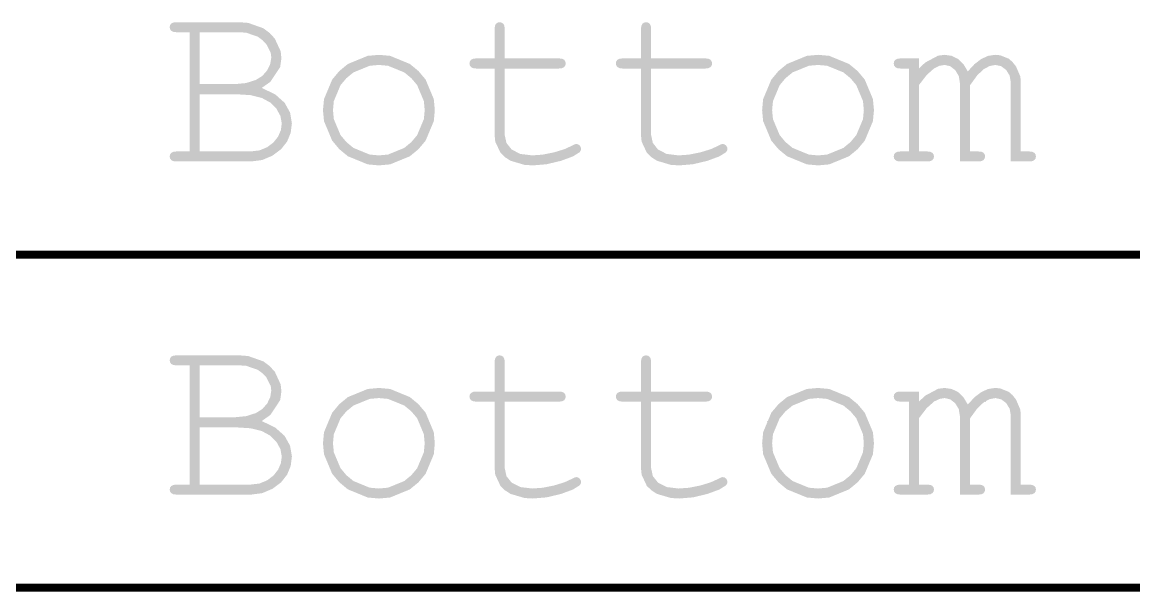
# Model space of a CAD drawing. Extents: x 0 to 8972, y -7 to 3200.
# Drawn here: x 7321 to 7859, y 2066 to 2342 of the extents above; entities that cross this region are included whole.
import ezdxf

# ---------------------------------------------------------------- set-up
doc = ezdxf.new("R2010")
doc.units = 0
doc.layers.add('DRILL_SYMBOLS', color=255, linetype='CONTINUOUS')

msp = doc.modelspace()

# ---------------------------------------------------------------- hatches: boundary and pattern name
at = {"layer": 'DRILL_SYMBOLS'}
for points in [[(7402.091614, 2279.379409), (7431.446142, 2279.379409), (7435.814724, 2279.898465), (7439.577756, 2281.455591), (7442.619921, 2283.77685), (7444.825827, 2286.588307), (7446.166693, 2289.70252), (7446.613622, 2292.932126), (7445.972047, 2296.565394), (7444.047283, 2300.083307), (7440.983504, 2303.125472), (7436.924921, 2305.331378), (7431.503819, 2306.672244), (7424.352638, 2307.119173), (7406.935984, 2307.119173), (7406.935984, 2279.379409), (7402.091614, 2279.379409), (7402.091614, 2337.165787), (7395.574803, 2337.165787), (7394.089764, 2337.331575), (7393.094921, 2337.829016), (7392.532638, 2338.600354), (7392.345197, 2339.587953), (7392.532638, 2340.575591), (7393.094921, 2341.346929), (7394.089764, 2341.844331), (7395.574803, 2342.010157), (7426.025079, 2342.010157), (7430.341378, 2341.683937), (7437.708858, 2339.074331), (7440.760039, 2336.790906), (7443.245276, 2334.067756), (7446.085591, 2327.940236), (7446.44063, 2324.535827), (7445.845906, 2320.307835), (7441.088031, 2313.127795), (7436.924921, 2310.175748), (7434.099016, 2314.039685), (7437.227677, 2316.014921), (7439.577756, 2318.711063), (7441.048386, 2321.796457), (7441.538583, 2324.939528), (7441.27185, 2327.17248), (7439.138031, 2331.368031), (7437.270945, 2333.330669), (7434.974921, 2335.008543), (7429.409646, 2336.926102), (7426.140433, 2337.165787), (7406.935984, 2337.165787), (7406.935984, 2312.02122), (7424.064252, 2312.02122), (7429.312323, 2312.525827), (7434.099016, 2314.039685), (7436.924921, 2310.175748), (7443.470551, 2307.018268), (7447.997756, 2302.96685), (7450.636181, 2298.237835), (7451.515669, 2293.047441), (7450.938976, 2288.412165), (7449.208819, 2284.194961), (7446.289252, 2280.482402), (7442.144134, 2277.360945), (7437.177205, 2275.241535), (7431.792165, 2274.535079), (7395.574803, 2274.535079), (7394.089764, 2274.708071), (7393.094921, 2275.227126), (7392.532638, 2276.005669), (7392.345197, 2276.957244), (7392.532638, 2277.944843), (7393.094921, 2278.71622), (7394.089764, 2279.213622), (7395.574803, 2279.379409)], [(7554.57378, 2324.47815), (7580.871772, 2324.47815), (7582.356772, 2324.305157), (7583.351614, 2323.786102), (7583.913898, 2322.99311), (7584.101339, 2321.998307), (7583.913898, 2321.046732), (7583.351614, 2320.268189), (7582.356772, 2319.749134), (7580.871772, 2319.576102), (7554.57378, 2319.576102), (7554.57378, 2287.338031), (7555.417205, 2283.474055), (7557.94752, 2280.302165), (7562.107047, 2278.182756), (7567.83811, 2277.476299), (7572.942008, 2277.843937), (7578.449567, 2278.94689), (7583.524606, 2280.51122), (7587.330906, 2282.262992), (7588.383386, 2282.825276), (7589.234055, 2283.012717), (7590.099134, 2282.83248), (7590.848858, 2282.291811), (7591.367874, 2281.506024), (7591.540906, 2280.590512), (7591.353465, 2279.754291), (7590.791181, 2278.975709), (7587.626457, 2276.993268), (7581.823307, 2274.852244), (7574.852323, 2273.187677), (7568.184134, 2272.632835), (7564.161575, 2272.881457), (7557.414055, 2274.870669), (7554.689134, 2276.61122), (7552.494016, 2278.773898), (7549.985315, 2284.137283), (7549.671732, 2287.338031), (7549.671732, 2319.576102), (7540.732717, 2319.576102), (7539.247717, 2319.749134), (7538.252874, 2320.268189), (7537.690591, 2321.061142), (7537.50315, 2322.055984), (7537.690591, 2323.007559), (7538.252874, 2323.786102), (7539.247717, 2324.305157), (7540.732717, 2324.47815), (7549.671732, 2324.47815), (7549.671732, 2338.780551), (7549.844764, 2340.265591), (7550.36378, 2341.260433), (7551.142362, 2341.822717), (7552.093937, 2342.010157), (7553.08874, 2341.822717), (7553.881732, 2341.260433), (7554.400748, 2340.265591), (7554.57378, 2338.780551)], [(7625.451457, 2324.47815), (7651.749449, 2324.47815), (7653.234449, 2324.305157), (7654.229291, 2323.786102), (7654.791575, 2322.99311), (7654.979016, 2321.998307), (7654.791575, 2321.046732), (7654.229291, 2320.268189), (7653.234449, 2319.749134), (7651.749449, 2319.576102), (7625.451457, 2319.576102), (7625.451457, 2287.338031), (7626.294882, 2283.474055), (7628.825197, 2280.302165), (7632.984724, 2278.182756), (7638.715787, 2277.476299), (7643.819685, 2277.843937), (7649.327244, 2278.94689), (7654.402283, 2280.51122), (7658.208583, 2282.262992), (7659.261063, 2282.825276), (7660.111732, 2283.012717), (7660.976811, 2282.83248), (7661.726535, 2282.291811), (7662.245551, 2281.506024), (7662.418583, 2280.590512), (7662.231142, 2279.754291), (7661.668858, 2278.975709), (7658.504134, 2276.993268), (7652.700984, 2274.852244), (7645.73, 2273.187677), (7639.061811, 2272.632835), (7635.039252, 2272.881457), (7628.291732, 2274.870669), (7625.566772, 2276.61122), (7623.371693, 2278.773898), (7620.862992, 2284.137283), (7620.549409, 2287.338031), (7620.549409, 2319.576102), (7611.610394, 2319.576102), (7610.125394, 2319.749134), (7609.130551, 2320.268189), (7608.568268, 2321.061142), (7608.380827, 2322.055984), (7608.568268, 2323.007559), (7609.130551, 2323.786102), (7610.125394, 2324.305157), (7611.610394, 2324.47815), (7620.549409, 2324.47815), (7620.549409, 2338.780551), (7620.722441, 2340.265591), (7621.241457, 2341.260433), (7622.020039, 2341.822717), (7622.971614, 2342.010157), (7623.966417, 2341.822717), (7624.759409, 2341.260433), (7625.278425, 2340.265591), (7625.451457, 2338.780551)], [(7520.720906, 2299.39126), (7520.225276, 2294.056693), (7516.260394, 2284.598661), (7515.818858, 2299.39126), (7515.413346, 2303.777874), (7512.16937, 2311.534606), (7509.330866, 2314.904764), (7505.915669, 2317.705433), (7498.057992, 2320.906142), (7493.615512, 2321.30626), (7489.173031, 2320.90437), (7481.315354, 2317.689213), (7477.900157, 2314.875945), (7475.061654, 2311.496772), (7471.817677, 2303.754449), (7471.412165, 2299.39126), (7471.817677, 2295.051535), (7475.061654, 2287.323622), (7477.900157, 2283.935433), (7481.315354, 2281.109567), (7489.173031, 2277.879961), (7493.615512, 2277.476299), (7498.057992, 2277.878189), (7505.915669, 2281.093346), (7509.330866, 2283.906614), (7512.16937, 2287.285748), (7515.413346, 2295.02811), (7515.818858, 2299.39126), (7516.260394, 2284.598661), (7512.791142, 2280.475157), (7508.622598, 2277.044134), (7499.063622, 2273.122953), (7493.673189, 2272.632835), (7488.234094, 2273.124764), (7478.63185, 2277.060354), (7474.46874, 2280.504016), (7471.012087, 2284.636496), (7467.061614, 2294.080118), (7466.567795, 2299.39126), (7467.061614, 2304.727638), (7471.012087, 2314.200118), (7474.46874, 2318.336181), (7478.63185, 2321.780236), (7488.234094, 2325.716299), (7493.673189, 2326.208307), (7499.063622, 2325.718071), (7508.622598, 2321.796457), (7512.791142, 2318.365039), (7516.260394, 2314.237953), (7520.225276, 2304.751063)], [(7733.353898, 2299.39126), (7732.858307, 2294.056693), (7728.893425, 2284.598661), (7728.45189, 2299.39126), (7728.046378, 2303.777874), (7724.802402, 2311.534606), (7721.963898, 2314.904764), (7718.548701, 2317.705433), (7710.691024, 2320.906142), (7706.248543, 2321.30626), (7701.806063, 2320.90437), (7693.948386, 2317.689213), (7690.533189, 2314.875945), (7687.694685, 2311.496772), (7684.450709, 2303.754449), (7684.045197, 2299.39126), (7684.450709, 2295.051535), (7687.694685, 2287.323622), (7690.533189, 2283.935433), (7693.948386, 2281.109567), (7701.806063, 2277.879961), (7706.248543, 2277.476299), (7710.691024, 2277.878189), (7718.548701, 2281.093346), (7721.963898, 2283.906614), (7724.802402, 2287.285748), (7728.046378, 2295.02811), (7728.45189, 2299.39126), (7728.893425, 2284.598661), (7725.424134, 2280.475157), (7721.25563, 2277.044134), (7711.696654, 2273.122953), (7706.30622, 2272.632835), (7700.867126, 2273.124764), (7691.264882, 2277.060354), (7687.101772, 2280.504016), (7683.645118, 2284.636496), (7679.694646, 2294.080118), (7679.200827, 2299.39126), (7679.694646, 2304.727638), (7683.645118, 2314.200118), (7687.101772, 2318.336181), (7691.264882, 2321.780236), (7700.867126, 2325.716299), (7706.30622, 2326.208307), (7711.696654, 2325.718071), (7721.25563, 2321.796457), (7725.424134, 2318.365039), (7728.893425, 2314.237953), (7732.858307, 2304.751063)], [(7755.095906, 2324.47815), (7755.095906, 2319.576102), (7758.184882, 2322.477677), (7764.384528, 2325.79378), (7767.495157, 2326.208307), (7771.013071, 2325.710866), (7774.069646, 2324.218622), (7776.664843, 2321.717165), (7778.798661, 2318.192008), (7782.049882, 2321.717165), (7785.344331, 2324.218622), (7788.667638, 2325.710866), (7792.005354, 2326.208307), (7794.495984, 2325.99563), (7798.677165, 2324.294331), (7800.367638, 2322.805709), (7802.159055, 2320.56374), (7804.206378, 2315.777047), (7804.462283, 2313.232323), (7804.462283, 2279.379409), (7808.556929, 2279.379409), (7810.041929, 2279.213622), (7811.036772, 2278.71622), (7811.599055, 2277.944843), (7811.786496, 2276.957244), (7811.599055, 2276.005669), (7811.036772, 2275.227126), (7810.041929, 2274.708071), (7808.556929, 2274.535079), (7799.617913, 2274.535079), (7799.617913, 2312.770945), (7799.05563, 2316.144685), (7797.36874, 2318.884055), (7794.946575, 2320.700709), (7792.178346, 2321.30626), (7789.453386, 2320.808858), (7786.584252, 2319.316614), (7783.441181, 2316.368189), (7779.894409, 2311.502165), (7779.894409, 2279.379409), (7783.931378, 2279.379409), (7785.416417, 2279.213622), (7786.41126, 2278.71622), (7786.973543, 2277.944843), (7787.160984, 2276.957244), (7786.973543, 2276.005669), (7786.41126, 2275.227126), (7785.416417, 2274.708071), (7783.931378, 2274.535079), (7774.992402, 2274.535079), (7774.992402, 2312.424921), (7774.422874, 2315.950039), (7772.71437, 2318.797559), (7770.299409, 2320.679094), (7767.610512, 2321.30626), (7765.029724, 2320.88815), (7762.477795, 2319.63378), (7758.873346, 2316.418622), (7755.095906, 2311.502165), (7755.095906, 2279.379409), (7759.190512, 2279.379409), (7760.675551, 2279.213622), (7761.670394, 2278.71622), (7762.232677, 2277.944843), (7762.420118, 2276.957244), (7762.232677, 2276.005669), (7761.670394, 2275.227126), (7760.675551, 2274.708071), (7759.190512, 2274.535079), (7746.15689, 2274.535079), (7744.67185, 2274.708071), (7743.677008, 2275.227126), (7743.114724, 2276.005669), (7742.927323, 2276.957244), (7743.114724, 2277.944843), (7743.677008, 2278.71622), (7744.67185, 2279.213622), (7746.15689, 2279.379409), (7750.251535, 2279.379409), (7750.251535, 2319.576102), (7746.15689, 2319.576102), (7744.67185, 2319.749134), (7743.677008, 2320.268189), (7743.114724, 2321.061142), (7742.927323, 2322.055984), (7743.114724, 2323.007559), (7743.677008, 2323.786102), (7744.67185, 2324.305157), (7746.15689, 2324.47815)], [(7402.091614, 2117.962087), (7431.446142, 2117.962087), (7435.814724, 2118.481142), (7439.577756, 2120.038268), (7442.619921, 2122.359528), (7444.825827, 2125.170984), (7446.166693, 2128.285197), (7446.613622, 2131.514803), (7445.972047, 2135.148071), (7444.047283, 2138.665984), (7440.983504, 2141.70815), (7436.924921, 2143.914055), (7431.503819, 2145.254921), (7424.352638, 2145.70185), (7406.935984, 2145.70185), (7406.935984, 2117.962087), (7402.091614, 2117.962087), (7402.091614, 2175.748465), (7395.574803, 2175.748465), (7394.089764, 2175.914252), (7393.094921, 2176.411693), (7392.532638, 2177.183031), (7392.345197, 2178.17063), (7392.532638, 2179.158268), (7393.094921, 2179.929606), (7394.089764, 2180.427008), (7395.574803, 2180.592835), (7426.025079, 2180.592835), (7430.341378, 2180.266614), (7437.708858, 2177.657008), (7440.760039, 2175.373583), (7443.245276, 2172.650433), (7446.085591, 2166.522913), (7446.44063, 2163.118504), (7445.845906, 2158.890512), (7441.088031, 2151.710472), (7436.924921, 2148.758425), (7434.099016, 2152.622362), (7437.227677, 2154.597598), (7439.577756, 2157.29374), (7441.048386, 2160.379134), (7441.538583, 2163.522205), (7441.27185, 2165.755157), (7439.138031, 2169.950709), (7437.270945, 2171.913346), (7434.974921, 2173.59122), (7429.409646, 2175.50878), (7426.140433, 2175.748465), (7406.935984, 2175.748465), (7406.935984, 2150.603898), (7424.064252, 2150.603898), (7429.312323, 2151.108504), (7434.099016, 2152.622362), (7436.924921, 2148.758425), (7443.470551, 2145.600945), (7447.997756, 2141.549528), (7450.636181, 2136.820512), (7451.515669, 2131.630118), (7450.938976, 2126.994843), (7449.208819, 2122.777638), (7446.289252, 2119.065079), (7442.144134, 2115.943622), (7437.177205, 2113.824213), (7431.792165, 2113.117756), (7395.574803, 2113.117756), (7394.089764, 2113.290748), (7393.094921, 2113.809803), (7392.532638, 2114.588346), (7392.345197, 2115.539921), (7392.532638, 2116.52752), (7393.094921, 2117.298898), (7394.089764, 2117.796299), (7395.574803, 2117.962087)], [(7554.57378, 2163.060827), (7580.871772, 2163.060827), (7582.356772, 2162.887835), (7583.351614, 2162.36878), (7583.913898, 2161.575787), (7584.101339, 2160.580984), (7583.913898, 2159.629409), (7583.351614, 2158.850866), (7582.356772, 2158.331811), (7580.871772, 2158.15878), (7554.57378, 2158.15878), (7554.57378, 2125.920709), (7555.417205, 2122.056732), (7557.94752, 2118.884843), (7562.107047, 2116.765433), (7567.83811, 2116.058976), (7572.942008, 2116.426614), (7578.449567, 2117.529567), (7583.524606, 2119.093898), (7587.330906, 2120.845669), (7588.383386, 2121.407953), (7589.234055, 2121.595394), (7590.099134, 2121.415157), (7590.848858, 2120.874488), (7591.367874, 2120.088701), (7591.540906, 2119.173189), (7591.353465, 2118.336969), (7590.791181, 2117.558386), (7587.626457, 2115.575945), (7581.823307, 2113.434921), (7574.852323, 2111.770354), (7568.184134, 2111.215512), (7564.161575, 2111.464134), (7557.414055, 2113.453346), (7554.689134, 2115.193898), (7552.494016, 2117.356575), (7549.985315, 2122.719961), (7549.671732, 2125.920709), (7549.671732, 2158.15878), (7540.732717, 2158.15878), (7539.247717, 2158.331811), (7538.252874, 2158.850866), (7537.690591, 2159.643819), (7537.50315, 2160.638661), (7537.690591, 2161.590236), (7538.252874, 2162.36878), (7539.247717, 2162.887835), (7540.732717, 2163.060827), (7549.671732, 2163.060827), (7549.671732, 2177.363228), (7549.844764, 2178.848268), (7550.36378, 2179.84311), (7551.142362, 2180.405394), (7552.093937, 2180.592835), (7553.08874, 2180.405394), (7553.881732, 2179.84311), (7554.400748, 2178.848268), (7554.57378, 2177.363228)], [(7625.451457, 2163.060827), (7651.749449, 2163.060827), (7653.234449, 2162.887835), (7654.229291, 2162.36878), (7654.791575, 2161.575787), (7654.979016, 2160.580984), (7654.791575, 2159.629409), (7654.229291, 2158.850866), (7653.234449, 2158.331811), (7651.749449, 2158.15878), (7625.451457, 2158.15878), (7625.451457, 2125.920709), (7626.294882, 2122.056732), (7628.825197, 2118.884843), (7632.984724, 2116.765433), (7638.715787, 2116.058976), (7643.819685, 2116.426614), (7649.327244, 2117.529567), (7654.402283, 2119.093898), (7658.208583, 2120.845669), (7659.261063, 2121.407953), (7660.111732, 2121.595394), (7660.976811, 2121.415157), (7661.726535, 2120.874488), (7662.245551, 2120.088701), (7662.418583, 2119.173189), (7662.231142, 2118.336969), (7661.668858, 2117.558386), (7658.504134, 2115.575945), (7652.700984, 2113.434921), (7645.73, 2111.770354), (7639.061811, 2111.215512), (7635.039252, 2111.464134), (7628.291732, 2113.453346), (7625.566772, 2115.193898), (7623.371693, 2117.356575), (7620.862992, 2122.719961), (7620.549409, 2125.920709), (7620.549409, 2158.15878), (7611.610394, 2158.15878), (7610.125394, 2158.331811), (7609.130551, 2158.850866), (7608.568268, 2159.643819), (7608.380827, 2160.638661), (7608.568268, 2161.590236), (7609.130551, 2162.36878), (7610.125394, 2162.887835), (7611.610394, 2163.060827), (7620.549409, 2163.060827), (7620.549409, 2177.363228), (7620.722441, 2178.848268), (7621.241457, 2179.84311), (7622.020039, 2180.405394), (7622.971614, 2180.592835), (7623.966417, 2180.405394), (7624.759409, 2179.84311), (7625.278425, 2178.848268), (7625.451457, 2177.363228)], [(7520.720906, 2137.973937), (7520.225276, 2132.63937), (7516.260394, 2123.181339), (7515.818858, 2137.973937), (7515.413346, 2142.360551), (7512.16937, 2150.117283), (7509.330866, 2153.487441), (7505.915669, 2156.28811), (7498.057992, 2159.488819), (7493.615512, 2159.888937), (7489.173031, 2159.487047), (7481.315354, 2156.27189), (7477.900157, 2153.458622), (7475.061654, 2150.079449), (7471.817677, 2142.337126), (7471.412165, 2137.973937), (7471.817677, 2133.634213), (7475.061654, 2125.906299), (7477.900157, 2122.51811), (7481.315354, 2119.692244), (7489.173031, 2116.462638), (7493.615512, 2116.058976), (7498.057992, 2116.460866), (7505.915669, 2119.676024), (7509.330866, 2122.489291), (7512.16937, 2125.868425), (7515.413346, 2133.610787), (7515.818858, 2137.973937), (7516.260394, 2123.181339), (7512.791142, 2119.057835), (7508.622598, 2115.626811), (7499.063622, 2111.70563), (7493.673189, 2111.215512), (7488.234094, 2111.707441), (7478.63185, 2115.643031), (7474.46874, 2119.086693), (7471.012087, 2123.219173), (7467.061614, 2132.662795), (7466.567795, 2137.973937), (7467.061614, 2143.310315), (7471.012087, 2152.782795), (7474.46874, 2156.918858), (7478.63185, 2160.362913), (7488.234094, 2164.298976), (7493.673189, 2164.790984), (7499.063622, 2164.300748), (7508.622598, 2160.379134), (7512.791142, 2156.947717), (7516.260394, 2152.82063), (7520.225276, 2143.33374)], [(7733.353898, 2137.973937), (7732.858307, 2132.63937), (7728.893425, 2123.181339), (7728.45189, 2137.973937), (7728.046378, 2142.360551), (7724.802402, 2150.117283), (7721.963898, 2153.487441), (7718.548701, 2156.28811), (7710.691024, 2159.488819), (7706.248543, 2159.888937), (7701.806063, 2159.487047), (7693.948386, 2156.27189), (7690.533189, 2153.458622), (7687.694685, 2150.079449), (7684.450709, 2142.337126), (7684.045197, 2137.973937), (7684.450709, 2133.634213), (7687.694685, 2125.906299), (7690.533189, 2122.51811), (7693.948386, 2119.692244), (7701.806063, 2116.462638), (7706.248543, 2116.058976), (7710.691024, 2116.460866), (7718.548701, 2119.676024), (7721.963898, 2122.489291), (7724.802402, 2125.868425), (7728.046378, 2133.610787), (7728.45189, 2137.973937), (7728.893425, 2123.181339), (7725.424134, 2119.057835), (7721.25563, 2115.626811), (7711.696654, 2111.70563), (7706.30622, 2111.215512), (7700.867126, 2111.707441), (7691.264882, 2115.643031), (7687.101772, 2119.086693), (7683.645118, 2123.219173), (7679.694646, 2132.662795), (7679.200827, 2137.973937), (7679.694646, 2143.310315), (7683.645118, 2152.782795), (7687.101772, 2156.918858), (7691.264882, 2160.362913), (7700.867126, 2164.298976), (7706.30622, 2164.790984), (7711.696654, 2164.300748), (7721.25563, 2160.379134), (7725.424134, 2156.947717), (7728.893425, 2152.82063), (7732.858307, 2143.33374)], [(7755.095906, 2163.060827), (7755.095906, 2158.15878), (7758.184882, 2161.060354), (7764.384528, 2164.376457), (7767.495157, 2164.790984), (7771.013071, 2164.293543), (7774.069646, 2162.801299), (7776.664843, 2160.299843), (7778.798661, 2156.774685), (7782.049882, 2160.299843), (7785.344331, 2162.801299), (7788.667638, 2164.293543), (7792.005354, 2164.790984), (7794.495984, 2164.578307), (7798.677165, 2162.877008), (7800.367638, 2161.388386), (7802.159055, 2159.146417), (7804.206378, 2154.359724), (7804.462283, 2151.815), (7804.462283, 2117.962087), (7808.556929, 2117.962087), (7810.041929, 2117.796299), (7811.036772, 2117.298898), (7811.599055, 2116.52752), (7811.786496, 2115.539921), (7811.599055, 2114.588346), (7811.036772, 2113.809803), (7810.041929, 2113.290748), (7808.556929, 2113.117756), (7799.617913, 2113.117756), (7799.617913, 2151.353622), (7799.05563, 2154.727362), (7797.36874, 2157.466732), (7794.946575, 2159.283386), (7792.178346, 2159.888937), (7789.453386, 2159.391535), (7786.584252, 2157.899291), (7783.441181, 2154.950866), (7779.894409, 2150.084843), (7779.894409, 2117.962087), (7783.931378, 2117.962087), (7785.416417, 2117.796299), (7786.41126, 2117.298898), (7786.973543, 2116.52752), (7787.160984, 2115.539921), (7786.973543, 2114.588346), (7786.41126, 2113.809803), (7785.416417, 2113.290748), (7783.931378, 2113.117756), (7774.992402, 2113.117756), (7774.992402, 2151.007598), (7774.422874, 2154.532717), (7772.71437, 2157.380236), (7770.299409, 2159.261772), (7767.610512, 2159.888937), (7765.029724, 2159.470827), (7762.477795, 2158.216457), (7758.873346, 2155.001299), (7755.095906, 2150.084843), (7755.095906, 2117.962087), (7759.190512, 2117.962087), (7760.675551, 2117.796299), (7761.670394, 2117.298898), (7762.232677, 2116.52752), (7762.420118, 2115.539921), (7762.232677, 2114.588346), (7761.670394, 2113.809803), (7760.675551, 2113.290748), (7759.190512, 2113.117756), (7746.15689, 2113.117756), (7744.67185, 2113.290748), (7743.677008, 2113.809803), (7743.114724, 2114.588346), (7742.927323, 2115.539921), (7743.114724, 2116.52752), (7743.677008, 2117.298898), (7744.67185, 2117.796299), (7746.15689, 2117.962087), (7750.251535, 2117.962087), (7750.251535, 2158.15878), (7746.15689, 2158.15878), (7744.67185, 2158.331811), (7743.677008, 2158.850866), (7743.114724, 2159.643819), (7742.927323, 2160.638661), (7743.114724, 2161.590236), (7743.677008, 2162.36878), (7744.67185, 2162.887835), (7746.15689, 2163.060827)]]:
    msp.add_hatch(color=7, dxfattribs=at).paths.add_polyline_path(points)

# ---------------------------------------------------------------- linework, layer by layer
at = {"layer": 'DRILL_SYMBOLS', "color": 7}
for points, const_width in [([(7402.091614, 2279.379409), (7431.446142, 2279.379409), (7435.814724, 2279.898465), (7439.577756, 2281.455591), (7442.619921, 2283.77685), (7444.825827, 2286.588307), (7446.166693, 2289.70252), (7446.613622, 2292.932126), (7445.972047, 2296.565394), (7444.047283, 2300.083307), (7440.983504, 2303.125472), (7436.924921, 2305.331378), (7431.503819, 2306.672244), (7424.352638, 2307.119173), (7406.935984, 2307.119173), (7406.935984, 2279.379409), (7402.091614, 2279.379409), (7402.091614, 2337.165787), (7395.574803, 2337.165787), (7394.089764, 2337.331575), (7393.094921, 2337.829016), (7392.532638, 2338.600354), (7392.345197, 2339.587953), (7392.532638, 2340.575591), (7393.094921, 2341.346929), (7394.089764, 2341.844331), (7395.574803, 2342.010157), (7426.025079, 2342.010157), (7430.341378, 2341.683937), (7437.708858, 2339.074331), (7440.760039, 2336.790906), (7443.245276, 2334.067756), (7446.085591, 2327.940236), (7446.44063, 2324.535827), (7445.845906, 2320.307835), (7441.088031, 2313.127795), (7436.924921, 2310.175748), (7434.099016, 2314.039685), (7437.227677, 2316.014921), (7439.577756, 2318.711063), (7441.048386, 2321.796457), (7441.538583, 2324.939528), (7441.27185, 2327.17248), (7439.138031, 2331.368031), (7437.270945, 2333.330669), (7434.974921, 2335.008543), (7429.409646, 2336.926102), (7426.140433, 2337.165787), (7406.935984, 2337.165787), (7406.935984, 2312.02122), (7424.064252, 2312.02122), (7429.312323, 2312.525827), (7434.099016, 2314.039685), (7436.924921, 2310.175748), (7443.470551, 2307.018268), (7447.997756, 2302.96685), (7450.636181, 2298.237835), (7451.515669, 2293.047441), (7450.938976, 2288.412165), (7449.208819, 2284.194961), (7446.289252, 2280.482402), (7442.144134, 2277.360945), (7437.177205, 2275.241535), (7431.792165, 2274.535079), (7395.574803, 2274.535079), (7394.089764, 2274.708071), (7393.094921, 2275.227126), (7392.532638, 2276.005669), (7392.345197, 2276.957244), (7392.532638, 2277.944843), (7393.094921, 2278.71622), (7394.089764, 2279.213622), (7395.574803, 2279.379409), (7402.091614, 2279.379409)], 0.000039), ([(7554.57378, 2324.47815), (7580.871772, 2324.47815), (7582.356772, 2324.305157), (7583.351614, 2323.786102), (7583.913898, 2322.99311), (7584.101339, 2321.998307), (7583.913898, 2321.046732), (7583.351614, 2320.268189), (7582.356772, 2319.749134), (7580.871772, 2319.576102), (7554.57378, 2319.576102), (7554.57378, 2287.338031), (7555.417205, 2283.474055), (7557.94752, 2280.302165), (7562.107047, 2278.182756), (7567.83811, 2277.476299), (7572.942008, 2277.843937), (7578.449567, 2278.94689), (7583.524606, 2280.51122), (7587.330906, 2282.262992), (7588.383386, 2282.825276), (7589.234055, 2283.012717), (7590.099134, 2282.83248), (7590.848858, 2282.291811), (7591.367874, 2281.506024), (7591.540906, 2280.590512), (7591.353465, 2279.754291), (7590.791181, 2278.975709), (7587.626457, 2276.993268), (7581.823307, 2274.852244), (7574.852323, 2273.187677), (7568.184134, 2272.632835), (7564.161575, 2272.881457), (7557.414055, 2274.870669), (7554.689134, 2276.61122), (7552.494016, 2278.773898), (7549.985315, 2284.137283), (7549.671732, 2287.338031), (7549.671732, 2319.576102), (7540.732717, 2319.576102), (7539.247717, 2319.749134), (7538.252874, 2320.268189), (7537.690591, 2321.061142), (7537.50315, 2322.055984), (7537.690591, 2323.007559), (7538.252874, 2323.786102), (7539.247717, 2324.305157), (7540.732717, 2324.47815), (7549.671732, 2324.47815), (7549.671732, 2338.780551), (7549.844764, 2340.265591), (7550.36378, 2341.260433), (7551.142362, 2341.822717), (7552.093937, 2342.010157), (7553.08874, 2341.822717), (7553.881732, 2341.260433), (7554.400748, 2340.265591), (7554.57378, 2338.780551), (7554.57378, 2324.47815)], 0.000039), ([(7625.451457, 2324.47815), (7651.749449, 2324.47815), (7653.234449, 2324.305157), (7654.229291, 2323.786102), (7654.791575, 2322.99311), (7654.979016, 2321.998307), (7654.791575, 2321.046732), (7654.229291, 2320.268189), (7653.234449, 2319.749134), (7651.749449, 2319.576102), (7625.451457, 2319.576102), (7625.451457, 2287.338031), (7626.294882, 2283.474055), (7628.825197, 2280.302165), (7632.984724, 2278.182756), (7638.715787, 2277.476299), (7643.819685, 2277.843937), (7649.327244, 2278.94689), (7654.402283, 2280.51122), (7658.208583, 2282.262992), (7659.261063, 2282.825276), (7660.111732, 2283.012717), (7660.976811, 2282.83248), (7661.726535, 2282.291811), (7662.245551, 2281.506024), (7662.418583, 2280.590512), (7662.231142, 2279.754291), (7661.668858, 2278.975709), (7658.504134, 2276.993268), (7652.700984, 2274.852244), (7645.73, 2273.187677), (7639.061811, 2272.632835), (7635.039252, 2272.881457), (7628.291732, 2274.870669), (7625.566772, 2276.61122), (7623.371693, 2278.773898), (7620.862992, 2284.137283), (7620.549409, 2287.338031), (7620.549409, 2319.576102), (7611.610394, 2319.576102), (7610.125394, 2319.749134), (7609.130551, 2320.268189), (7608.568268, 2321.061142), (7608.380827, 2322.055984), (7608.568268, 2323.007559), (7609.130551, 2323.786102), (7610.125394, 2324.305157), (7611.610394, 2324.47815), (7620.549409, 2324.47815), (7620.549409, 2338.780551), (7620.722441, 2340.265591), (7621.241457, 2341.260433), (7622.020039, 2341.822717), (7622.971614, 2342.010157), (7623.966417, 2341.822717), (7624.759409, 2341.260433), (7625.278425, 2340.265591), (7625.451457, 2338.780551), (7625.451457, 2324.47815)], 0.000039), ([(7520.720906, 2299.39126), (7520.225276, 2294.056693), (7516.260394, 2284.598661), (7515.818858, 2299.39126), (7515.413346, 2303.777874), (7512.16937, 2311.534606), (7509.330866, 2314.904764), (7505.915669, 2317.705433), (7498.057992, 2320.906142), (7493.615512, 2321.30626), (7489.173031, 2320.90437), (7481.315354, 2317.689213), (7477.900157, 2314.875945), (7475.061654, 2311.496772), (7471.817677, 2303.754449), (7471.412165, 2299.39126), (7471.817677, 2295.051535), (7475.061654, 2287.323622), (7477.900157, 2283.935433), (7481.315354, 2281.109567), (7489.173031, 2277.879961), (7493.615512, 2277.476299), (7498.057992, 2277.878189), (7505.915669, 2281.093346), (7509.330866, 2283.906614), (7512.16937, 2287.285748), (7515.413346, 2295.02811), (7515.818858, 2299.39126), (7516.260394, 2284.598661), (7512.791142, 2280.475157), (7508.622598, 2277.044134), (7499.063622, 2273.122953), (7493.673189, 2272.632835), (7488.234094, 2273.124764), (7478.63185, 2277.060354), (7474.46874, 2280.504016), (7471.012087, 2284.636496), (7467.061614, 2294.080118), (7466.567795, 2299.39126), (7467.061614, 2304.727638), (7471.012087, 2314.200118), (7474.46874, 2318.336181), (7478.63185, 2321.780236), (7488.234094, 2325.716299), (7493.673189, 2326.208307), (7499.063622, 2325.718071), (7508.622598, 2321.796457), (7512.791142, 2318.365039), (7516.260394, 2314.237953), (7520.225276, 2304.751063), (7520.720906, 2299.39126)], 0.000039), ([(7733.353898, 2299.39126), (7732.858307, 2294.056693), (7728.893425, 2284.598661), (7728.45189, 2299.39126), (7728.046378, 2303.777874), (7724.802402, 2311.534606), (7721.963898, 2314.904764), (7718.548701, 2317.705433), (7710.691024, 2320.906142), (7706.248543, 2321.30626), (7701.806063, 2320.90437), (7693.948386, 2317.689213), (7690.533189, 2314.875945), (7687.694685, 2311.496772), (7684.450709, 2303.754449), (7684.045197, 2299.39126), (7684.450709, 2295.051535), (7687.694685, 2287.323622), (7690.533189, 2283.935433), (7693.948386, 2281.109567), (7701.806063, 2277.879961), (7706.248543, 2277.476299), (7710.691024, 2277.878189), (7718.548701, 2281.093346), (7721.963898, 2283.906614), (7724.802402, 2287.285748), (7728.046378, 2295.02811), (7728.45189, 2299.39126), (7728.893425, 2284.598661), (7725.424134, 2280.475157), (7721.25563, 2277.044134), (7711.696654, 2273.122953), (7706.30622, 2272.632835), (7700.867126, 2273.124764), (7691.264882, 2277.060354), (7687.101772, 2280.504016), (7683.645118, 2284.636496), (7679.694646, 2294.080118), (7679.200827, 2299.39126), (7679.694646, 2304.727638), (7683.645118, 2314.200118), (7687.101772, 2318.336181), (7691.264882, 2321.780236), (7700.867126, 2325.716299), (7706.30622, 2326.208307), (7711.696654, 2325.718071), (7721.25563, 2321.796457), (7725.424134, 2318.365039), (7728.893425, 2314.237953), (7732.858307, 2304.751063), (7733.353898, 2299.39126)], 0.000039), ([(7755.095906, 2324.47815), (7755.095906, 2319.576102), (7758.184882, 2322.477677), (7764.384528, 2325.79378), (7767.495157, 2326.208307), (7771.013071, 2325.710866), (7774.069646, 2324.218622), (7776.664843, 2321.717165), (7778.798661, 2318.192008), (7782.049882, 2321.717165), (7785.344331, 2324.218622), (7788.667638, 2325.710866), (7792.005354, 2326.208307), (7794.495984, 2325.99563), (7798.677165, 2324.294331), (7800.367638, 2322.805709), (7802.159055, 2320.56374), (7804.206378, 2315.777047), (7804.462283, 2313.232323), (7804.462283, 2279.379409), (7808.556929, 2279.379409), (7810.041929, 2279.213622), (7811.036772, 2278.71622), (7811.599055, 2277.944843), (7811.786496, 2276.957244), (7811.599055, 2276.005669), (7811.036772, 2275.227126), (7810.041929, 2274.708071), (7808.556929, 2274.535079), (7799.617913, 2274.535079), (7799.617913, 2312.770945), (7799.05563, 2316.144685), (7797.36874, 2318.884055), (7794.946575, 2320.700709), (7792.178346, 2321.30626), (7789.453386, 2320.808858), (7786.584252, 2319.316614), (7783.441181, 2316.368189), (7779.894409, 2311.502165), (7779.894409, 2279.379409), (7783.931378, 2279.379409), (7785.416417, 2279.213622), (7786.41126, 2278.71622), (7786.973543, 2277.944843), (7787.160984, 2276.957244), (7786.973543, 2276.005669), (7786.41126, 2275.227126), (7785.416417, 2274.708071), (7783.931378, 2274.535079), (7774.992402, 2274.535079), (7774.992402, 2312.424921), (7774.422874, 2315.950039), (7772.71437, 2318.797559), (7770.299409, 2320.679094), (7767.610512, 2321.30626), (7765.029724, 2320.88815), (7762.477795, 2319.63378), (7758.873346, 2316.418622), (7755.095906, 2311.502165), (7755.095906, 2279.379409), (7759.190512, 2279.379409), (7760.675551, 2279.213622), (7761.670394, 2278.71622), (7762.232677, 2277.944843), (7762.420118, 2276.957244), (7762.232677, 2276.005669), (7761.670394, 2275.227126), (7760.675551, 2274.708071), (7759.190512, 2274.535079), (7746.15689, 2274.535079), (7744.67185, 2274.708071), (7743.677008, 2275.227126), (7743.114724, 2276.005669), (7742.927323, 2276.957244), (7743.114724, 2277.944843), (7743.677008, 2278.71622), (7744.67185, 2279.213622), (7746.15689, 2279.379409), (7750.251535, 2279.379409), (7750.251535, 2319.576102), (7746.15689, 2319.576102), (7744.67185, 2319.749134), (7743.677008, 2320.268189), (7743.114724, 2321.061142), (7742.927323, 2322.055984), (7743.114724, 2323.007559), (7743.677008, 2323.786102), (7744.67185, 2324.305157), (7746.15689, 2324.47815), (7755.095906, 2324.47815)], 0.000039), ([(2804.212598, 2229.409449), (8969.797402, 2229.409449)], 3.937008), ([(7402.091614, 2117.962087), (7431.446142, 2117.962087), (7435.814724, 2118.481142), (7439.577756, 2120.038268), (7442.619921, 2122.359528), (7444.825827, 2125.170984), (7446.166693, 2128.285197), (7446.613622, 2131.514803), (7445.972047, 2135.148071), (7444.047283, 2138.665984), (7440.983504, 2141.70815), (7436.924921, 2143.914055), (7431.503819, 2145.254921), (7424.352638, 2145.70185), (7406.935984, 2145.70185), (7406.935984, 2117.962087), (7402.091614, 2117.962087), (7402.091614, 2175.748465), (7395.574803, 2175.748465), (7394.089764, 2175.914252), (7393.094921, 2176.411693), (7392.532638, 2177.183031), (7392.345197, 2178.17063), (7392.532638, 2179.158268), (7393.094921, 2179.929606), (7394.089764, 2180.427008), (7395.574803, 2180.592835), (7426.025079, 2180.592835), (7430.341378, 2180.266614), (7437.708858, 2177.657008), (7440.760039, 2175.373583), (7443.245276, 2172.650433), (7446.085591, 2166.522913), (7446.44063, 2163.118504), (7445.845906, 2158.890512), (7441.088031, 2151.710472), (7436.924921, 2148.758425), (7434.099016, 2152.622362), (7437.227677, 2154.597598), (7439.577756, 2157.29374), (7441.048386, 2160.379134), (7441.538583, 2163.522205), (7441.27185, 2165.755157), (7439.138031, 2169.950709), (7437.270945, 2171.913346), (7434.974921, 2173.59122), (7429.409646, 2175.50878), (7426.140433, 2175.748465), (7406.935984, 2175.748465), (7406.935984, 2150.603898), (7424.064252, 2150.603898), (7429.312323, 2151.108504), (7434.099016, 2152.622362), (7436.924921, 2148.758425), (7443.470551, 2145.600945), (7447.997756, 2141.549528), (7450.636181, 2136.820512), (7451.515669, 2131.630118), (7450.938976, 2126.994843), (7449.208819, 2122.777638), (7446.289252, 2119.065079), (7442.144134, 2115.943622), (7437.177205, 2113.824213), (7431.792165, 2113.117756), (7395.574803, 2113.117756), (7394.089764, 2113.290748), (7393.094921, 2113.809803), (7392.532638, 2114.588346), (7392.345197, 2115.539921), (7392.532638, 2116.52752), (7393.094921, 2117.298898), (7394.089764, 2117.796299), (7395.574803, 2117.962087), (7402.091614, 2117.962087)], 0.000039), ([(7554.57378, 2163.060827), (7580.871772, 2163.060827), (7582.356772, 2162.887835), (7583.351614, 2162.36878), (7583.913898, 2161.575787), (7584.101339, 2160.580984), (7583.913898, 2159.629409), (7583.351614, 2158.850866), (7582.356772, 2158.331811), (7580.871772, 2158.15878), (7554.57378, 2158.15878), (7554.57378, 2125.920709), (7555.417205, 2122.056732), (7557.94752, 2118.884843), (7562.107047, 2116.765433), (7567.83811, 2116.058976), (7572.942008, 2116.426614), (7578.449567, 2117.529567), (7583.524606, 2119.093898), (7587.330906, 2120.845669), (7588.383386, 2121.407953), (7589.234055, 2121.595394), (7590.099134, 2121.415157), (7590.848858, 2120.874488), (7591.367874, 2120.088701), (7591.540906, 2119.173189), (7591.353465, 2118.336969), (7590.791181, 2117.558386), (7587.626457, 2115.575945), (7581.823307, 2113.434921), (7574.852323, 2111.770354), (7568.184134, 2111.215512), (7564.161575, 2111.464134), (7557.414055, 2113.453346), (7554.689134, 2115.193898), (7552.494016, 2117.356575), (7549.985315, 2122.719961), (7549.671732, 2125.920709), (7549.671732, 2158.15878), (7540.732717, 2158.15878), (7539.247717, 2158.331811), (7538.252874, 2158.850866), (7537.690591, 2159.643819), (7537.50315, 2160.638661), (7537.690591, 2161.590236), (7538.252874, 2162.36878), (7539.247717, 2162.887835), (7540.732717, 2163.060827), (7549.671732, 2163.060827), (7549.671732, 2177.363228), (7549.844764, 2178.848268), (7550.36378, 2179.84311), (7551.142362, 2180.405394), (7552.093937, 2180.592835), (7553.08874, 2180.405394), (7553.881732, 2179.84311), (7554.400748, 2178.848268), (7554.57378, 2177.363228), (7554.57378, 2163.060827)], 0.000039), ([(7625.451457, 2163.060827), (7651.749449, 2163.060827), (7653.234449, 2162.887835), (7654.229291, 2162.36878), (7654.791575, 2161.575787), (7654.979016, 2160.580984), (7654.791575, 2159.629409), (7654.229291, 2158.850866), (7653.234449, 2158.331811), (7651.749449, 2158.15878), (7625.451457, 2158.15878), (7625.451457, 2125.920709), (7626.294882, 2122.056732), (7628.825197, 2118.884843), (7632.984724, 2116.765433), (7638.715787, 2116.058976), (7643.819685, 2116.426614), (7649.327244, 2117.529567), (7654.402283, 2119.093898), (7658.208583, 2120.845669), (7659.261063, 2121.407953), (7660.111732, 2121.595394), (7660.976811, 2121.415157), (7661.726535, 2120.874488), (7662.245551, 2120.088701), (7662.418583, 2119.173189), (7662.231142, 2118.336969), (7661.668858, 2117.558386), (7658.504134, 2115.575945), (7652.700984, 2113.434921), (7645.73, 2111.770354), (7639.061811, 2111.215512), (7635.039252, 2111.464134), (7628.291732, 2113.453346), (7625.566772, 2115.193898), (7623.371693, 2117.356575), (7620.862992, 2122.719961), (7620.549409, 2125.920709), (7620.549409, 2158.15878), (7611.610394, 2158.15878), (7610.125394, 2158.331811), (7609.130551, 2158.850866), (7608.568268, 2159.643819), (7608.380827, 2160.638661), (7608.568268, 2161.590236), (7609.130551, 2162.36878), (7610.125394, 2162.887835), (7611.610394, 2163.060827), (7620.549409, 2163.060827), (7620.549409, 2177.363228), (7620.722441, 2178.848268), (7621.241457, 2179.84311), (7622.020039, 2180.405394), (7622.971614, 2180.592835), (7623.966417, 2180.405394), (7624.759409, 2179.84311), (7625.278425, 2178.848268), (7625.451457, 2177.363228), (7625.451457, 2163.060827)], 0.000039), ([(7520.720906, 2137.973937), (7520.225276, 2132.63937), (7516.260394, 2123.181339), (7515.818858, 2137.973937), (7515.413346, 2142.360551), (7512.16937, 2150.117283), (7509.330866, 2153.487441), (7505.915669, 2156.28811), (7498.057992, 2159.488819), (7493.615512, 2159.888937), (7489.173031, 2159.487047), (7481.315354, 2156.27189), (7477.900157, 2153.458622), (7475.061654, 2150.079449), (7471.817677, 2142.337126), (7471.412165, 2137.973937), (7471.817677, 2133.634213), (7475.061654, 2125.906299), (7477.900157, 2122.51811), (7481.315354, 2119.692244), (7489.173031, 2116.462638), (7493.615512, 2116.058976), (7498.057992, 2116.460866), (7505.915669, 2119.676024), (7509.330866, 2122.489291), (7512.16937, 2125.868425), (7515.413346, 2133.610787), (7515.818858, 2137.973937), (7516.260394, 2123.181339), (7512.791142, 2119.057835), (7508.622598, 2115.626811), (7499.063622, 2111.70563), (7493.673189, 2111.215512), (7488.234094, 2111.707441), (7478.63185, 2115.643031), (7474.46874, 2119.086693), (7471.012087, 2123.219173), (7467.061614, 2132.662795), (7466.567795, 2137.973937), (7467.061614, 2143.310315), (7471.012087, 2152.782795), (7474.46874, 2156.918858), (7478.63185, 2160.362913), (7488.234094, 2164.298976), (7493.673189, 2164.790984), (7499.063622, 2164.300748), (7508.622598, 2160.379134), (7512.791142, 2156.947717), (7516.260394, 2152.82063), (7520.225276, 2143.33374), (7520.720906, 2137.973937)], 0.000039), ([(7733.353898, 2137.973937), (7732.858307, 2132.63937), (7728.893425, 2123.181339), (7728.45189, 2137.973937), (7728.046378, 2142.360551), (7724.802402, 2150.117283), (7721.963898, 2153.487441), (7718.548701, 2156.28811), (7710.691024, 2159.488819), (7706.248543, 2159.888937), (7701.806063, 2159.487047), (7693.948386, 2156.27189), (7690.533189, 2153.458622), (7687.694685, 2150.079449), (7684.450709, 2142.337126), (7684.045197, 2137.973937), (7684.450709, 2133.634213), (7687.694685, 2125.906299), (7690.533189, 2122.51811), (7693.948386, 2119.692244), (7701.806063, 2116.462638), (7706.248543, 2116.058976), (7710.691024, 2116.460866), (7718.548701, 2119.676024), (7721.963898, 2122.489291), (7724.802402, 2125.868425), (7728.046378, 2133.610787), (7728.45189, 2137.973937), (7728.893425, 2123.181339), (7725.424134, 2119.057835), (7721.25563, 2115.626811), (7711.696654, 2111.70563), (7706.30622, 2111.215512), (7700.867126, 2111.707441), (7691.264882, 2115.643031), (7687.101772, 2119.086693), (7683.645118, 2123.219173), (7679.694646, 2132.662795), (7679.200827, 2137.973937), (7679.694646, 2143.310315), (7683.645118, 2152.782795), (7687.101772, 2156.918858), (7691.264882, 2160.362913), (7700.867126, 2164.298976), (7706.30622, 2164.790984), (7711.696654, 2164.300748), (7721.25563, 2160.379134), (7725.424134, 2156.947717), (7728.893425, 2152.82063), (7732.858307, 2143.33374), (7733.353898, 2137.973937)], 0.000039), ([(7755.095906, 2163.060827), (7755.095906, 2158.15878), (7758.184882, 2161.060354), (7764.384528, 2164.376457), (7767.495157, 2164.790984), (7771.013071, 2164.293543), (7774.069646, 2162.801299), (7776.664843, 2160.299843), (7778.798661, 2156.774685), (7782.049882, 2160.299843), (7785.344331, 2162.801299), (7788.667638, 2164.293543), (7792.005354, 2164.790984), (7794.495984, 2164.578307), (7798.677165, 2162.877008), (7800.367638, 2161.388386), (7802.159055, 2159.146417), (7804.206378, 2154.359724), (7804.462283, 2151.815), (7804.462283, 2117.962087), (7808.556929, 2117.962087), (7810.041929, 2117.796299), (7811.036772, 2117.298898), (7811.599055, 2116.52752), (7811.786496, 2115.539921), (7811.599055, 2114.588346), (7811.036772, 2113.809803), (7810.041929, 2113.290748), (7808.556929, 2113.117756), (7799.617913, 2113.117756), (7799.617913, 2151.353622), (7799.05563, 2154.727362), (7797.36874, 2157.466732), (7794.946575, 2159.283386), (7792.178346, 2159.888937), (7789.453386, 2159.391535), (7786.584252, 2157.899291), (7783.441181, 2154.950866), (7779.894409, 2150.084843), (7779.894409, 2117.962087), (7783.931378, 2117.962087), (7785.416417, 2117.796299), (7786.41126, 2117.298898), (7786.973543, 2116.52752), (7787.160984, 2115.539921), (7786.973543, 2114.588346), (7786.41126, 2113.809803), (7785.416417, 2113.290748), (7783.931378, 2113.117756), (7774.992402, 2113.117756), (7774.992402, 2151.007598), (7774.422874, 2154.532717), (7772.71437, 2157.380236), (7770.299409, 2159.261772), (7767.610512, 2159.888937), (7765.029724, 2159.470827), (7762.477795, 2158.216457), (7758.873346, 2155.001299), (7755.095906, 2150.084843), (7755.095906, 2117.962087), (7759.190512, 2117.962087), (7760.675551, 2117.796299), (7761.670394, 2117.298898), (7762.232677, 2116.52752), (7762.420118, 2115.539921), (7762.232677, 2114.588346), (7761.670394, 2113.809803), (7760.675551, 2113.290748), (7759.190512, 2113.117756), (7746.15689, 2113.117756), (7744.67185, 2113.290748), (7743.677008, 2113.809803), (7743.114724, 2114.588346), (7742.927323, 2115.539921), (7743.114724, 2116.52752), (7743.677008, 2117.298898), (7744.67185, 2117.796299), (7746.15689, 2117.962087), (7750.251535, 2117.962087), (7750.251535, 2158.15878), (7746.15689, 2158.15878), (7744.67185, 2158.331811), (7743.677008, 2158.850866), (7743.114724, 2159.643819), (7742.927323, 2160.638661), (7743.114724, 2161.590236), (7743.677008, 2162.36878), (7744.67185, 2162.887835), (7746.15689, 2163.060827), (7755.095906, 2163.060827)], 0.000039), ([(2804.212598, 2067.992126), (8969.797402, 2067.992126)], 3.937008)]:
    msp.add_lwpolyline(points, dxfattribs=dict(at, const_width=const_width))

doc.saveas('drawing.dxf')
